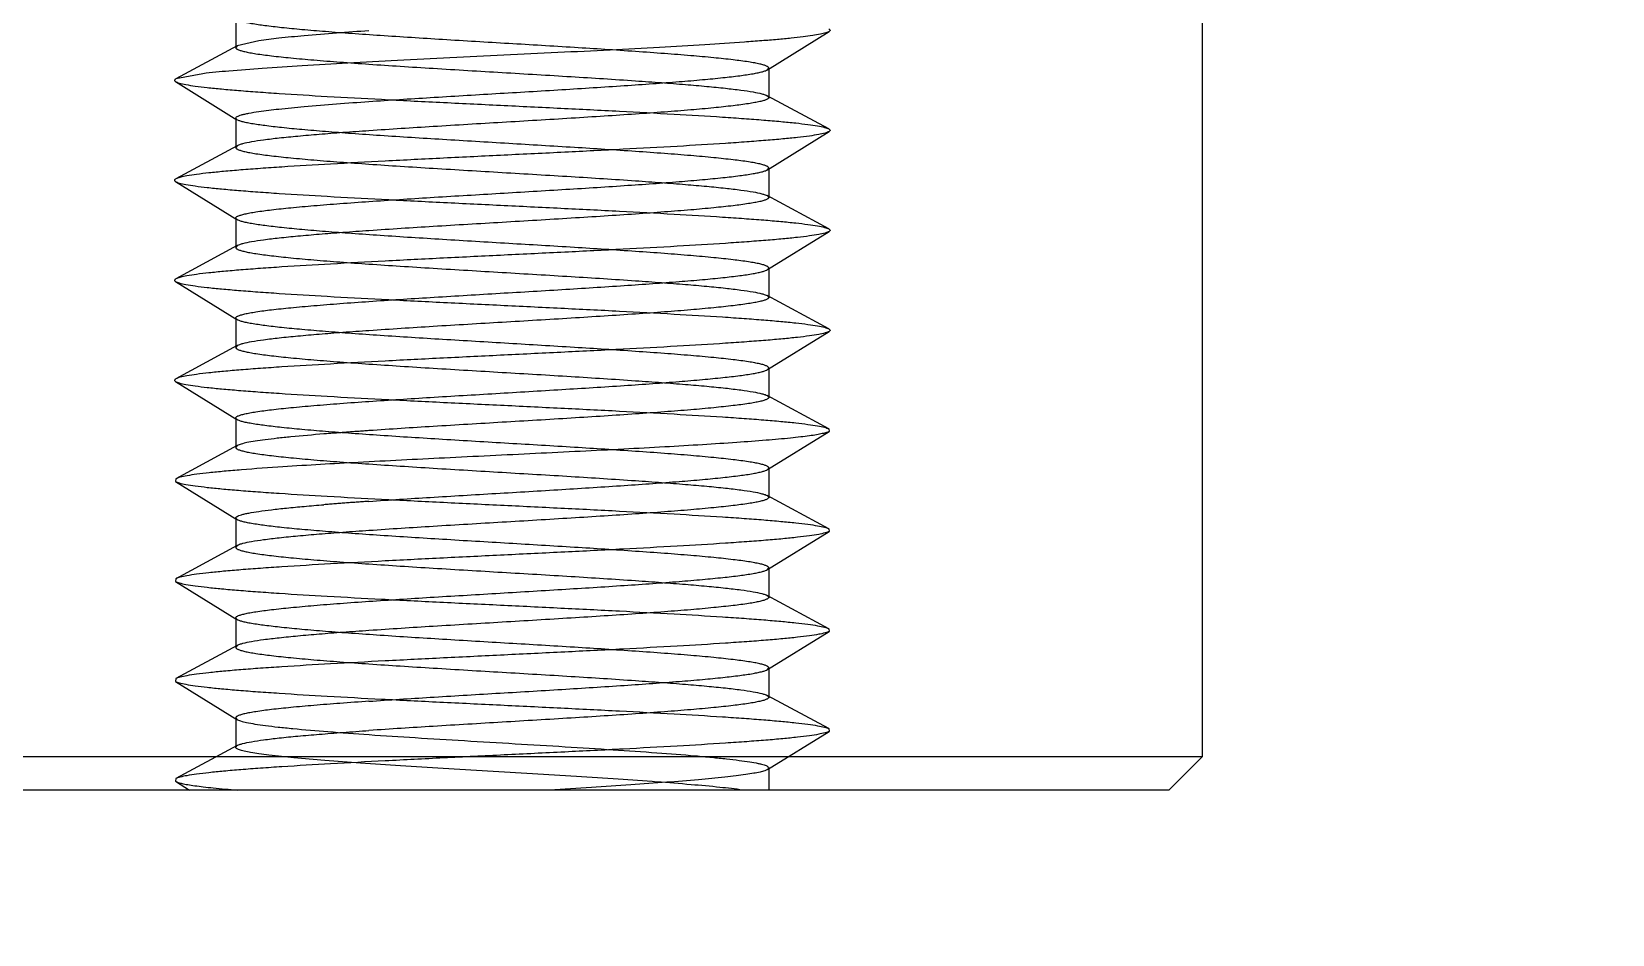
# Model space of a CAD drawing. Header units: inches. Extents: x -64 to 911, y 30 to 355.
# Drawn here: x 809.541 to 814.285, y 131.761 to 134.471 of the extents above; entities that cross this region are included whole.
import ezdxf

# ---------------------------------------------------------------- set-up
doc = ezdxf.new("R2010")
doc.units = ezdxf.units.IN
doc.layers.add('02___PRT_ALL_AXES', color=7, linetype='Continuous')
doc.layers.add('DEFAULT_2', color=8, linetype='Continuous')

msp = doc.modelspace()

# ---------------------------------------------------------------- linework, layer by layer
for p, q in [((813.0538, 132.2946), (805.003, 132.2946)), ((812.9538, 132.1946), (813.0538, 132.2946)), ((812.9538, 132.1946), (805.103, 132.1946))]:
    msp.add_line(p, q)
msp.add_arc((674.2081, -1221.0682), 1356.7628, 83.2637115, 96.7362885)
at = {"layer": '02___PRT_ALL_AXES'}
msp.add_line((813.0538, 135.6946), (813.0538, 132.2946), dxfattribs=at)
at = {"layer": 'DEFAULT_2'}
for p, q in [((810.1538, 134.511), (810.1538, 134.4232)), ((810.2229, 134.4432), (810.1587, 134.4285)), ((811.7501, 134.3565), (811.9343, 134.4708)), ((810.1587, 134.4285), (809.9742, 134.3289)), ((810.1587, 134.4285), (810.1538, 134.4232)), ((810.0552, 134.3446), (809.9742, 134.3289)), ((811.7501, 134.3565), (811.7538, 134.361)), ((811.7538, 134.361), (811.7538, 134.2732)), ((809.9733, 134.3208), (810.1575, 134.2065)), ((811.9333, 134.1789), (811.7489, 134.2785)), ((811.7489, 134.2785), (811.7538, 134.2732)), ((810.1575, 134.2065), (810.1538, 134.2111)), ((810.1538, 134.211), (810.1538, 134.1232)), ((811.7501, 134.0565), (811.9343, 134.1708)), ((810.1587, 134.1285), (809.9742, 134.0289)), ((810.1587, 134.1285), (810.1538, 134.1233)), ((811.7501, 134.0565), (811.7538, 134.0611)), ((811.7538, 134.061), (811.7538, 133.9732)), ((809.9733, 134.0208), (810.1575, 133.9065)), ((811.9333, 133.8789), (811.7489, 133.9785)), ((811.7489, 133.9785), (811.7538, 133.9732)), ((810.1575, 133.9065), (810.1538, 133.9111)), ((810.1538, 133.911), (810.1538, 133.8232)), ((811.7501, 133.7565), (811.9343, 133.8708)), ((810.1587, 133.8285), (809.9742, 133.7289)), ((810.1587, 133.8285), (810.1538, 133.8233)), ((811.7501, 133.7565), (811.7538, 133.7611)), ((811.7538, 133.761), (811.7538, 133.6732)), ((809.9733, 133.7208), (810.1575, 133.6065)), ((811.9333, 133.5789), (811.7489, 133.6785)), ((811.7489, 133.6785), (811.7538, 133.6732)), ((810.1575, 133.6065), (810.1538, 133.611)), ((810.1538, 133.611), (810.1538, 133.5232)), ((811.7501, 133.4565), (811.9343, 133.5708)), ((810.1587, 133.5285), (809.9742, 133.4289)), ((810.1587, 133.5285), (810.1538, 133.5232)), ((811.7501, 133.4565), (811.7538, 133.4611)), ((811.7538, 133.461), (811.7538, 133.3732)), ((809.9733, 133.4208), (810.1575, 133.3065)), ((811.9333, 133.2789), (811.7489, 133.3785)), ((811.7489, 133.3785), (811.7538, 133.3733)), ((810.1538, 133.311), (810.1538, 133.2232)), ((810.1575, 133.3065), (810.1538, 133.311)), ((811.7501, 133.1565), (811.9343, 133.2708)), ((811.9333, 133.2789), (811.9343, 133.2708)), ((810.1587, 133.2285), (809.9742, 133.1289)), ((810.1587, 133.2285), (810.1538, 133.2232)), ((811.7501, 133.1565), (811.7538, 133.1611)), ((811.7538, 133.161), (811.7538, 133.0732)), ((809.9742, 133.1289), (809.9733, 133.1208)), ((809.9733, 133.1208), (810.1575, 133.0065)), ((811.9333, 132.9789), (811.7489, 133.0785)), ((811.7489, 133.0785), (811.7538, 133.0733)), ((810.1575, 133.0065), (810.1538, 133.0111)), ((810.1538, 133.011), (810.1538, 132.9232)), ((811.7501, 132.8565), (811.9343, 132.9708)), ((811.9333, 132.9789), (811.9343, 132.9708)), ((810.1587, 132.9285), (809.9742, 132.8289)), ((810.1587, 132.9285), (810.1538, 132.9232)), ((809.9742, 132.8289), (809.9733, 132.8208)), ((809.9733, 132.8208), (810.1575, 132.7065)), ((811.7501, 132.8565), (811.7538, 132.8611)), ((811.7538, 132.861), (811.7538, 132.7732)), ((811.9333, 132.6789), (811.7489, 132.7785)), ((811.7489, 132.7785), (811.7538, 132.7733)), ((810.1575, 132.7065), (810.1538, 132.7111)), ((810.1538, 132.711), (810.1538, 132.6232)), ((811.9333, 132.6789), (811.9343, 132.6708)), ((811.7501, 132.5565), (811.9343, 132.6708)), ((810.1587, 132.6285), (809.9742, 132.5289)), ((810.1587, 132.6285), (810.1538, 132.6232)), ((811.7501, 132.5565), (811.7538, 132.5611)), ((811.7538, 132.561), (811.7538, 132.4732)), ((809.9742, 132.5289), (809.9733, 132.5208)), ((809.9733, 132.5208), (810.1575, 132.4065)), ((811.9333, 132.3789), (811.7489, 132.4785)), ((811.7489, 132.4785), (811.7538, 132.4732)), ((810.1538, 132.411), (810.1575, 132.4065)), ((810.1538, 132.411), (810.1538, 132.3232)), ((811.7501, 132.2565), (811.9343, 132.3708)), ((811.9333, 132.3789), (811.9343, 132.3708)), ((810.1587, 132.3285), (809.9742, 132.2289)), ((810.1538, 132.3232), (810.1587, 132.3285)), ((811.7538, 132.261), (811.7501, 132.2565)), ((811.7538, 132.261), (811.7538, 132.1946)), ((809.9742, 132.2289), (809.9733, 132.2208)), ((809.9733, 132.2208), (810.0156, 132.1946))]:
    msp.add_line(p, q, dxfattribs=at)
for points, knots in [([(811.3538, 134.411), (811.2926, 134.4153), (811.1657, 134.4234), (810.9726, 134.4349), (810.7784, 134.4465), (810.6214, 134.4564), (810.5042, 134.4645), (810.4258, 134.4704), (810.3558, 134.4762), (810.295, 134.4821), (810.2445, 134.4879), (810.2092, 134.493), (810.1867, 134.4972), (810.1742, 134.5001), (810.1647, 134.503), (810.1595, 134.5052), (810.1575, 134.5065)], [0, 0, 0, 0, 0.153218, 0.317576, 0.482929, 0.639051, 0.710601, 0.776305, 0.835151, 0.886229, 0.928771, 0.962152, 0.97526, 0.985931, 0.994163, 1, 1, 1, 1]), ([(811.9343, 134.4708), (811.933, 134.4701), (811.9298, 134.4686), (811.9212, 134.4657), (811.9062, 134.4624), (811.8834, 134.4585), (811.8542, 134.4547), (811.8189, 134.4508), (811.7777, 134.4469), (811.7309, 134.443), (811.6582, 134.4376), (811.556, 134.4309), (811.4217, 134.4231), (811.2747, 134.4154), (811.1189, 134.4076), (810.9586, 134.3998), (810.7981, 134.392), (810.642, 134.3842), (810.4943, 134.3765), (810.3591, 134.3687), (810.2402, 134.361), (810.1406, 134.3534), (810.0812, 134.3477), (810.0552, 134.3446)], [0, 0, 0, 0, 0.002373, 0.005566, 0.014479, 0.026777, 0.042414, 0.061292, 0.083297, 0.108279, 0.136075, 0.199334, 0.271367, 0.350218, 0.433747, 0.519682, 0.605686, 0.689422, 0.768611, 0.841106, 0.904935, 0.958381, 1, 1, 1, 1]), ([(810.5538, 134.4732), (810.4889, 134.4688), (810.3985, 134.4622), (810.2882, 134.4516), (810.2428, 134.4462), (810.2229, 134.4432)], [0, 0, 0, 0, 0.587233, 0.818339, 1, 1, 1, 1]), ([(811.9333, 134.4789), (811.9344, 134.4783), (811.936, 134.4773), (811.9374, 134.4753), (811.9373, 134.4738), (811.9364, 134.4722), (811.9352, 134.4714), (811.9343, 134.4708)], [0, 0, 0, 0, 0.316234, 0.52428, 0.615716, 0.718695, 1, 1, 1, 1]), ([(810.1538, 134.4232), (810.1538, 134.4221), (810.1552, 134.4202), (810.1578, 134.4184), (810.1623, 134.4161), (810.1701, 134.4134), (810.182, 134.4104), (810.1972, 134.4073), (810.2238, 134.4029), (810.2648, 134.3976), (810.3226, 134.3915), (810.3912, 134.3853), (810.4695, 134.3792), (810.556, 134.373), (810.6493, 134.3668), (810.7827, 134.3584), (810.9538, 134.3482), (811.1562, 134.3362), (811.2895, 134.3277), (811.3538, 134.3232)], [0, 0, 0, 0, 0.00295, 0.005141, 0.007933, 0.015451, 0.025629, 0.038473, 0.053961, 0.092635, 0.141061, 0.198439, 0.263811, 0.336068, 0.413978, 0.496216, 0.668027, 0.83984, 1, 1, 1, 1]), ([(811.7538, 134.361), (811.7538, 134.3622), (811.7524, 134.3641), (811.7498, 134.3659), (811.7453, 134.3682), (811.7374, 134.3709), (811.7255, 134.3739), (811.7103, 134.377), (811.6837, 134.3814), (811.6427, 134.3867), (811.5849, 134.3928), (811.5163, 134.3989), (811.438, 134.4051), (811.3828, 134.4091), (811.3538, 134.411)], [0, 0, 0, 0, 0.008781, 0.015307, 0.023623, 0.046009, 0.076296, 0.114525, 0.16062, 0.275713, 0.419813, 0.590521, 0.785076, 1, 1, 1, 1]), ([(810.5538, 134.261), (810.615, 134.2653), (810.7419, 134.2734), (810.935, 134.2849), (811.1292, 134.2965), (811.2862, 134.3064), (811.4034, 134.3145), (811.4817, 134.3204), (811.5518, 134.3262), (811.6126, 134.3321), (811.6631, 134.3379), (811.6984, 134.343), (811.7209, 134.3472), (811.7334, 134.3501), (811.7429, 134.353), (811.7481, 134.3552), (811.7501, 134.3565)], [0, 0, 0, 0, 0.153216, 0.317576, 0.482938, 0.639061, 0.710608, 0.776309, 0.835151, 0.886233, 0.928775, 0.962153, 0.975263, 0.985934, 0.994162, 1, 1, 1, 1]), ([(809.9742, 134.3289), (809.9732, 134.3283), (809.9716, 134.3273), (809.9702, 134.3253), (809.9703, 134.3238), (809.9712, 134.3222), (809.9724, 134.3214), (809.9733, 134.3208)], [0, 0, 0, 0, 0.316177, 0.5242, 0.615642, 0.718646, 1, 1, 1, 1]), ([(809.9733, 134.3208), (809.9747, 134.3199), (809.9785, 134.3183), (809.9888, 134.315), (810.007, 134.3113), (810.0349, 134.307), (810.0707, 134.3027), (810.1141, 134.2983), (810.1647, 134.294), (810.2221, 134.2896), (810.3108, 134.2834), (810.4346, 134.276), (810.5954, 134.2673), (810.7685, 134.2586), (810.9481, 134.2499), (811.1278, 134.2411), (811.3016, 134.2324), (811.4633, 134.2237), (811.5881, 134.2163), (811.6777, 134.2102), (811.736, 134.2058), (811.7875, 134.2014), (811.8318, 134.197), (811.8686, 134.1927), (811.8975, 134.1884), (811.9166, 134.1847), (811.9276, 134.1814), (811.9317, 134.1798), (811.9333, 134.1789)], [0, 0, 0, 0, 0.002609, 0.006215, 0.016495, 0.030864, 0.049236, 0.071466, 0.097374, 0.12674, 0.159315, 0.232952, 0.315767, 0.404918, 0.497345, 0.589873, 0.679323, 0.762625, 0.836921, 0.869882, 0.899668, 0.926025, 0.948731, 0.9676, 0.982482, 0.993281, 0.997142, 1, 1, 1, 1]), ([(811.3538, 134.3232), (811.3799, 134.3214), (811.4298, 134.3179), (811.5011, 134.3124), (811.565, 134.3069), (811.6204, 134.3014), (811.6668, 134.2959), (811.7034, 134.2905), (811.7276, 134.2858), (811.7416, 134.2817), (811.7468, 134.2796), (811.7489, 134.2785)], [0, 0, 0, 0, 0.196709, 0.377162, 0.538697, 0.679227, 0.796903, 0.890174, 0.95797, 0.982175, 1, 1, 1, 1]), ([(810.2229, 134.231), (810.2428, 134.234), (810.2882, 134.2394), (810.3985, 134.25), (810.4889, 134.2566), (810.5538, 134.261)], [0, 0, 0, 0, 0.181661, 0.412767, 1, 1, 1, 1]), ([(811.7538, 134.2732), (811.7538, 134.2721), (811.7524, 134.2701), (811.7498, 134.2684), (811.7453, 134.2661), (811.7374, 134.2634), (811.7255, 134.2604), (811.7103, 134.2573), (811.6837, 134.2529), (811.6427, 134.2476), (811.5849, 134.2415), (811.5163, 134.2353), (811.438, 134.2292), (811.3515, 134.223), (811.2582, 134.2168), (811.1249, 134.2084), (810.9538, 134.1982), (810.7514, 134.1862), (810.6181, 134.1777), (810.5538, 134.1732)], [0, 0, 0, 0, 0.002951, 0.005146, 0.007942, 0.015464, 0.025643, 0.038495, 0.053986, 0.092668, 0.141097, 0.198479, 0.263849, 0.3361, 0.414004, 0.496239, 0.668049, 0.839853, 1, 1, 1, 1]), ([(810.1538, 134.2111), (810.1538, 134.212), (810.155, 134.2142), (810.1587, 134.2165), (810.1642, 134.2189), (810.1719, 134.2213), (810.1817, 134.2238), (810.1989, 134.2273), (810.2129, 134.2296), (810.2229, 134.231)], [0, 0, 0, 0, 0.037122, 0.093282, 0.175009, 0.284195, 0.421469, 0.586803, 1, 1, 1, 1]), ([(811.3538, 134.111), (811.2926, 134.1153), (811.1657, 134.1234), (810.9726, 134.1349), (810.7784, 134.1465), (810.6213, 134.1564), (810.5041, 134.1645), (810.4258, 134.1704), (810.3558, 134.1762), (810.295, 134.1821), (810.2445, 134.1879), (810.2092, 134.193), (810.1867, 134.1972), (810.1742, 134.2001), (810.1647, 134.203), (810.1595, 134.2052), (810.1575, 134.2065)], [0, 0, 0, 0, 0.153218, 0.317581, 0.482939, 0.63906, 0.710609, 0.776313, 0.835158, 0.886237, 0.928777, 0.962156, 0.975262, 0.985934, 0.994165, 1, 1, 1, 1]), ([(811.9343, 134.1708), (811.9329, 134.1699), (811.9291, 134.1683), (811.9188, 134.165), (811.9006, 134.1613), (811.8727, 134.157), (811.8369, 134.1527), (811.7935, 134.1483), (811.7429, 134.144), (811.6854, 134.1396), (811.5968, 134.1334), (811.473, 134.126), (811.3122, 134.1173), (811.139, 134.1086), (810.9595, 134.0999), (810.7798, 134.0911), (810.606, 134.0824), (810.4443, 134.0737), (810.3195, 134.0663), (810.2299, 134.0602), (810.1716, 134.0558), (810.1201, 134.0514), (810.0757, 134.047), (810.039, 134.0427), (810.0101, 134.0384), (809.991, 134.0347), (809.98, 134.0314), (809.9759, 134.0298), (809.9742, 134.0289)], [0, 0, 0, 0, 0.002609, 0.006215, 0.016495, 0.030863, 0.049236, 0.071466, 0.097374, 0.126739, 0.159315, 0.232952, 0.315766, 0.404918, 0.497344, 0.589872, 0.679323, 0.762625, 0.836921, 0.869883, 0.899668, 0.926026, 0.948731, 0.967601, 0.982482, 0.993281, 0.997143, 1, 1, 1, 1]), ([(810.5538, 134.1732), (810.5277, 134.1714), (810.4778, 134.1679), (810.4064, 134.1624), (810.3426, 134.1569), (810.2871, 134.1514), (810.2408, 134.1459), (810.2042, 134.1405), (810.18, 134.1358), (810.166, 134.1317), (810.1608, 134.1296), (810.1587, 134.1285)], [0, 0, 0, 0, 0.196689, 0.377166, 0.538713, 0.679238, 0.796915, 0.890177, 0.957976, 0.982174, 1, 1, 1, 1]), ([(811.9333, 134.1789), (811.9344, 134.1783), (811.936, 134.1773), (811.9374, 134.1753), (811.9373, 134.1738), (811.9364, 134.1722), (811.9352, 134.1714), (811.9343, 134.1708)], [0, 0, 0, 0, 0.31624, 0.524287, 0.615693, 0.718671, 1, 1, 1, 1]), ([(810.1538, 134.1233), (810.1538, 134.1221), (810.1552, 134.1202), (810.1578, 134.1184), (810.1623, 134.1161), (810.1701, 134.1134), (810.182, 134.1104), (810.1972, 134.1073), (810.2238, 134.1029), (810.2648, 134.0976), (810.3226, 134.0915), (810.3912, 134.0853), (810.4695, 134.0792), (810.556, 134.073), (810.6493, 134.0668), (810.7827, 134.0584), (810.9537, 134.0482), (811.1561, 134.0362), (811.2895, 134.0277), (811.3538, 134.0232)], [0, 0, 0, 0, 0.002947, 0.005136, 0.007926, 0.015443, 0.025616, 0.038457, 0.053944, 0.092614, 0.141037, 0.198413, 0.263783, 0.336041, 0.413953, 0.496195, 0.668014, 0.839831, 1, 1, 1, 1]), ([(811.7538, 134.0611), (811.7538, 134.0622), (811.7524, 134.0642), (811.7498, 134.0659), (811.7452, 134.0682), (811.7374, 134.0709), (811.7255, 134.0739), (811.7103, 134.077), (811.6837, 134.0814), (811.6427, 134.0867), (811.5849, 134.0928), (811.5163, 134.099), (811.438, 134.1051), (811.3828, 134.1091), (811.3538, 134.111)], [0, 0, 0, 0, 0.008791, 0.015325, 0.02365, 0.046051, 0.07635, 0.11459, 0.160691, 0.27579, 0.419886, 0.590583, 0.785113, 1, 1, 1, 1]), ([(810.5538, 133.961), (810.615, 133.9653), (810.7419, 133.9734), (810.935, 133.9849), (811.1292, 133.9965), (811.2862, 134.0064), (811.4034, 134.0145), (811.4817, 134.0204), (811.5518, 134.0262), (811.6126, 134.0321), (811.6631, 134.0379), (811.6984, 134.043), (811.7209, 134.0472), (811.7334, 134.0501), (811.7429, 134.053), (811.7481, 134.0552), (811.7501, 134.0565)], [0, 0, 0, 0, 0.153218, 0.317574, 0.482933, 0.639057, 0.710606, 0.776307, 0.835148, 0.88623, 0.928773, 0.962152, 0.975262, 0.985934, 0.994162, 1, 1, 1, 1]), ([(809.9742, 134.0289), (809.9732, 134.0283), (809.9716, 134.0273), (809.9701, 134.0253), (809.9703, 134.0238), (809.9712, 134.0222), (809.9724, 134.0214), (809.9733, 134.0208)], [0, 0, 0, 0, 0.316188, 0.524273, 0.615666, 0.718639, 1, 1, 1, 1]), ([(809.9733, 134.0208), (809.9747, 134.0199), (809.9785, 134.0183), (809.9888, 134.015), (810.007, 134.0113), (810.0349, 134.007), (810.0707, 134.0027), (810.1141, 133.9983), (810.1647, 133.994), (810.2221, 133.9896), (810.3108, 133.9834), (810.4346, 133.976), (810.5954, 133.9673), (810.7685, 133.9586), (810.9481, 133.9499), (811.1278, 133.9411), (811.3016, 133.9324), (811.4633, 133.9237), (811.5881, 133.9163), (811.6777, 133.9102), (811.736, 133.9058), (811.7875, 133.9014), (811.8318, 133.897), (811.8686, 133.8927), (811.8975, 133.8884), (811.9166, 133.8847), (811.9276, 133.8814), (811.9317, 133.8798), (811.9333, 133.8789)], [0, 0, 0, 0, 0.00261, 0.006214, 0.016495, 0.030863, 0.049236, 0.071466, 0.097374, 0.126739, 0.159315, 0.232952, 0.315766, 0.404918, 0.497344, 0.589872, 0.679323, 0.762625, 0.836921, 0.869883, 0.899668, 0.926026, 0.948731, 0.967601, 0.982482, 0.993282, 0.997143, 1, 1, 1, 1]), ([(811.3538, 134.0232), (811.3798, 134.0214), (811.4298, 134.0179), (811.5011, 134.0124), (811.565, 134.0069), (811.6204, 134.0014), (811.6668, 133.9959), (811.7034, 133.9905), (811.7276, 133.9858), (811.7416, 133.9817), (811.7468, 133.9796), (811.7489, 133.9785)], [0, 0, 0, 0, 0.196694, 0.377168, 0.538707, 0.679228, 0.796904, 0.890171, 0.957973, 0.982173, 1, 1, 1, 1]), ([(810.1538, 133.9111), (810.1538, 133.9122), (810.1552, 133.9142), (810.1578, 133.9159), (810.1623, 133.9182), (810.1702, 133.9209), (810.1821, 133.9239), (810.1973, 133.927), (810.2239, 133.9314), (810.2649, 133.9367), (810.3227, 133.9428), (810.3913, 133.949), (810.4695, 133.9551), (810.5248, 133.9591), (810.5538, 133.961)], [0, 0, 0, 0, 0.008784, 0.015319, 0.023645, 0.046036, 0.076327, 0.114569, 0.160663, 0.27576, 0.419842, 0.590545, 0.785109, 1, 1, 1, 1]), ([(811.7538, 133.9732), (811.7538, 133.9721), (811.7524, 133.9701), (811.7498, 133.9684), (811.7453, 133.9661), (811.7374, 133.9634), (811.7255, 133.9604), (811.7103, 133.9573), (811.6837, 133.9529), (811.6427, 133.9476), (811.5849, 133.9415), (811.5163, 133.9353), (811.438, 133.9292), (811.3515, 133.923), (811.2582, 133.9168), (811.1249, 133.9084), (810.9538, 133.8982), (810.7514, 133.8862), (810.6181, 133.8777), (810.5538, 133.8732)], [0, 0, 0, 0, 0.002952, 0.005145, 0.00794, 0.015464, 0.025644, 0.038492, 0.053984, 0.092663, 0.141093, 0.198474, 0.263843, 0.336096, 0.414, 0.496232, 0.668041, 0.839849, 1, 1, 1, 1]), ([(811.9343, 133.8708), (811.9329, 133.8699), (811.9291, 133.8683), (811.9188, 133.865), (811.9006, 133.8613), (811.8727, 133.857), (811.8369, 133.8527), (811.7935, 133.8483), (811.7429, 133.844), (811.6854, 133.8396), (811.5968, 133.8334), (811.473, 133.826), (811.3122, 133.8173), (811.139, 133.8086), (810.9595, 133.7999), (810.7798, 133.7911), (810.606, 133.7824), (810.4443, 133.7737), (810.3195, 133.7663), (810.2299, 133.7602), (810.1716, 133.7558), (810.1201, 133.7514), (810.0757, 133.747), (810.039, 133.7427), (810.0101, 133.7384), (809.991, 133.7347), (809.98, 133.7314), (809.9759, 133.7298), (809.9742, 133.7289)], [0, 0, 0, 0, 0.00261, 0.006215, 0.016495, 0.030864, 0.049236, 0.071466, 0.097374, 0.126739, 0.159315, 0.232952, 0.315766, 0.404918, 0.497344, 0.589872, 0.679323, 0.762625, 0.836921, 0.869883, 0.899668, 0.926026, 0.948731, 0.967601, 0.982482, 0.993281, 0.997144, 1, 1, 1, 1]), ([(811.3538, 133.811), (811.2926, 133.8153), (811.1657, 133.8234), (810.9726, 133.8349), (810.7784, 133.8465), (810.6213, 133.8564), (810.5041, 133.8645), (810.4258, 133.8704), (810.3558, 133.8762), (810.295, 133.8821), (810.2445, 133.8879), (810.2092, 133.893), (810.1867, 133.8972), (810.1742, 133.9001), (810.1647, 133.903), (810.1595, 133.9052), (810.1575, 133.9065)], [0, 0, 0, 0, 0.15322, 0.317586, 0.482947, 0.639065, 0.710612, 0.776315, 0.83516, 0.886237, 0.928778, 0.962156, 0.975262, 0.985932, 0.994163, 1, 1, 1, 1]), ([(810.5538, 133.8732), (810.5277, 133.8714), (810.4778, 133.8679), (810.4064, 133.8624), (810.3426, 133.8569), (810.2871, 133.8514), (810.2408, 133.8459), (810.2042, 133.8405), (810.18, 133.8358), (810.166, 133.8317), (810.1608, 133.8296), (810.1587, 133.8285)], [0, 0, 0, 0, 0.196688, 0.377167, 0.538715, 0.679241, 0.796918, 0.890181, 0.95798, 0.982176, 1, 1, 1, 1]), ([(811.9333, 133.8789), (811.9344, 133.8783), (811.936, 133.8773), (811.9374, 133.8753), (811.9373, 133.8738), (811.9364, 133.8722), (811.9352, 133.8714), (811.9343, 133.8708)], [0, 0, 0, 0, 0.316134, 0.524251, 0.615637, 0.718599, 1, 1, 1, 1]), ([(810.1538, 133.8233), (810.1538, 133.8221), (810.1552, 133.8202), (810.1578, 133.8184), (810.1623, 133.8161), (810.1701, 133.8134), (810.182, 133.8104), (810.1972, 133.8073), (810.2238, 133.8029), (810.2648, 133.7976), (810.3226, 133.7915), (810.3912, 133.7853), (810.4694, 133.7792), (810.556, 133.773), (810.6493, 133.7668), (810.7826, 133.7585), (810.9537, 133.7482), (811.1561, 133.7362), (811.2895, 133.7277), (811.3538, 133.7232)], [0, 0, 0, 0, 0.002946, 0.005135, 0.007924, 0.015439, 0.025611, 0.038451, 0.053937, 0.092606, 0.141029, 0.198403, 0.26377, 0.336027, 0.41394, 0.496183, 0.668009, 0.839828, 1, 1, 1, 1]), ([(811.7538, 133.7611), (811.7538, 133.7623), (811.7524, 133.7642), (811.7498, 133.7659), (811.7452, 133.7682), (811.7374, 133.7709), (811.7255, 133.7739), (811.7103, 133.777), (811.6836, 133.7814), (811.6427, 133.7867), (811.5849, 133.7928), (811.5162, 133.799), (811.438, 133.8051), (811.3828, 133.8091), (811.3538, 133.811)], [0, 0, 0, 0, 0.008794, 0.015337, 0.02367, 0.046073, 0.076375, 0.114626, 0.160725, 0.275833, 0.419915, 0.590608, 0.785148, 1, 1, 1, 1]), ([(809.9742, 133.7289), (809.9732, 133.7283), (809.9716, 133.7273), (809.9702, 133.7253), (809.9703, 133.7238), (809.9712, 133.7222), (809.9724, 133.7214), (809.9733, 133.7208)], [0, 0, 0, 0, 0.316095, 0.524232, 0.615621, 0.718565, 1, 1, 1, 1]), ([(810.5538, 133.661), (810.615, 133.6653), (810.7419, 133.6734), (810.935, 133.6849), (811.1292, 133.6965), (811.2862, 133.7064), (811.4034, 133.7145), (811.4817, 133.7204), (811.5518, 133.7262), (811.6126, 133.7321), (811.6631, 133.7379), (811.6984, 133.743), (811.7209, 133.7472), (811.7334, 133.7501), (811.7429, 133.753), (811.7481, 133.7552), (811.7501, 133.7565)], [0, 0, 0, 0, 0.153219, 0.317574, 0.48293, 0.639055, 0.710604, 0.776306, 0.83515, 0.886228, 0.928771, 0.962153, 0.97526, 0.985931, 0.994163, 1, 1, 1, 1]), ([(811.3538, 133.7232), (811.3798, 133.7214), (811.4298, 133.7179), (811.5011, 133.7124), (811.565, 133.7069), (811.6204, 133.7014), (811.6668, 133.6959), (811.7034, 133.6905), (811.7276, 133.6858), (811.7416, 133.6817), (811.7468, 133.6796), (811.7489, 133.6785)], [0, 0, 0, 0, 0.196695, 0.377171, 0.538713, 0.679234, 0.796907, 0.890171, 0.957972, 0.982173, 1, 1, 1, 1]), ([(809.9733, 133.7208), (809.9747, 133.7199), (809.9785, 133.7183), (809.9888, 133.715), (810.007, 133.7113), (810.0349, 133.707), (810.0707, 133.7027), (810.1141, 133.6983), (810.1647, 133.694), (810.2221, 133.6896), (810.3108, 133.6834), (810.4346, 133.676), (810.5954, 133.6673), (810.7685, 133.6586), (810.9481, 133.6499), (811.1278, 133.6411), (811.3016, 133.6324), (811.4633, 133.6237), (811.5881, 133.6163), (811.6777, 133.6102), (811.736, 133.6058), (811.7875, 133.6014), (811.8318, 133.597), (811.8686, 133.5927), (811.8975, 133.5884), (811.9166, 133.5847), (811.9276, 133.5814), (811.9317, 133.5798), (811.9333, 133.5789)], [0, 0, 0, 0, 0.002611, 0.006215, 0.016495, 0.030864, 0.049236, 0.071467, 0.097374, 0.12674, 0.159315, 0.232952, 0.315766, 0.404918, 0.497344, 0.589872, 0.679323, 0.762625, 0.836921, 0.869882, 0.899668, 0.926025, 0.948731, 0.9676, 0.982482, 0.993281, 0.997144, 1, 1, 1, 1]), ([(810.1538, 133.611), (810.1538, 133.6122), (810.1552, 133.6141), (810.1578, 133.6159), (810.1623, 133.6182), (810.1702, 133.6209), (810.1821, 133.6239), (810.1973, 133.627), (810.2239, 133.6314), (810.2648, 133.6367), (810.3227, 133.6428), (810.3913, 133.6489), (810.4695, 133.6551), (810.5248, 133.6591), (810.5538, 133.661)], [0, 0, 0, 0, 0.00878, 0.01531, 0.023632, 0.046016, 0.076301, 0.114539, 0.16063, 0.275726, 0.419811, 0.590519, 0.785094, 1, 1, 1, 1]), ([(811.7538, 133.6732), (811.7538, 133.6721), (811.7524, 133.6701), (811.7498, 133.6684), (811.7453, 133.6661), (811.7374, 133.6634), (811.7255, 133.6604), (811.7103, 133.6573), (811.6837, 133.6529), (811.6428, 133.6476), (811.5849, 133.6415), (811.5163, 133.6353), (811.4381, 133.6292), (811.3516, 133.623), (811.2582, 133.6168), (811.1249, 133.6084), (810.9538, 133.5982), (810.7514, 133.5862), (810.6181, 133.5777), (810.5538, 133.5732)], [0, 0, 0, 0, 0.002949, 0.005141, 0.007934, 0.015455, 0.025632, 0.038476, 0.053965, 0.092638, 0.141064, 0.198443, 0.263812, 0.336068, 0.413976, 0.496211, 0.668025, 0.83984, 1, 1, 1, 1]), ([(811.3538, 133.511), (811.2926, 133.5153), (811.1657, 133.5234), (810.9726, 133.5349), (810.7784, 133.5465), (810.6213, 133.5564), (810.5041, 133.5645), (810.4258, 133.5704), (810.3558, 133.5762), (810.295, 133.5821), (810.2445, 133.5879), (810.2092, 133.593), (810.1867, 133.5972), (810.1742, 133.6001), (810.1647, 133.603), (810.1595, 133.6052), (810.1575, 133.6065)], [0, 0, 0, 0, 0.153218, 0.317583, 0.482946, 0.639064, 0.71061, 0.776313, 0.835158, 0.886236, 0.928778, 0.962156, 0.975263, 0.985933, 0.994163, 1, 1, 1, 1]), ([(811.9333, 133.5789), (811.9344, 133.5783), (811.936, 133.5773), (811.9374, 133.5753), (811.9373, 133.5738), (811.9364, 133.5722), (811.9352, 133.5714), (811.9343, 133.5708)], [0, 0, 0, 0, 0.316079, 0.524229, 0.615631, 0.71856, 1, 1, 1, 1]), ([(811.9343, 133.5708), (811.9329, 133.5699), (811.9291, 133.5683), (811.9188, 133.565), (811.9006, 133.5613), (811.8727, 133.557), (811.8369, 133.5527), (811.7935, 133.5483), (811.7429, 133.544), (811.6854, 133.5396), (811.5968, 133.5334), (811.473, 133.526), (811.3122, 133.5173), (811.139, 133.5086), (810.9595, 133.4999), (810.7798, 133.4911), (810.606, 133.4824), (810.4443, 133.4737), (810.3195, 133.4663), (810.2299, 133.4602), (810.1716, 133.4558), (810.1201, 133.4514), (810.0757, 133.447), (810.039, 133.4427), (810.0101, 133.4384), (809.991, 133.4347), (809.98, 133.4314), (809.9759, 133.4298), (809.9742, 133.4289)], [0, 0, 0, 0, 0.002611, 0.006216, 0.016495, 0.030865, 0.049236, 0.071467, 0.097374, 0.12674, 0.159315, 0.232952, 0.315766, 0.404918, 0.497344, 0.589872, 0.679323, 0.762625, 0.836921, 0.869882, 0.899668, 0.926025, 0.948731, 0.967599, 0.982482, 0.99328, 0.997143, 1, 1, 1, 1]), ([(810.5538, 133.5732), (810.5277, 133.5714), (810.4778, 133.5679), (810.4064, 133.5624), (810.3426, 133.5569), (810.2871, 133.5514), (810.2408, 133.5459), (810.2042, 133.5405), (810.18, 133.5358), (810.166, 133.5317), (810.1608, 133.5296), (810.1587, 133.5285)], [0, 0, 0, 0, 0.196706, 0.377159, 0.5387, 0.679232, 0.796908, 0.890176, 0.957971, 0.982175, 1, 1, 1, 1]), ([(810.1538, 133.5232), (810.1538, 133.5221), (810.1552, 133.5202), (810.1578, 133.5184), (810.1623, 133.5161), (810.1701, 133.5134), (810.182, 133.5104), (810.1972, 133.5073), (810.2238, 133.5029), (810.2648, 133.4976), (810.3226, 133.4915), (810.3912, 133.4853), (810.4695, 133.4792), (810.556, 133.473), (810.6493, 133.4668), (810.7827, 133.4584), (810.9538, 133.4482), (811.1561, 133.4362), (811.2895, 133.4277), (811.3538, 133.4232)], [0, 0, 0, 0, 0.002947, 0.005139, 0.007933, 0.015449, 0.025623, 0.03847, 0.053957, 0.092632, 0.141056, 0.198434, 0.263803, 0.336055, 0.413965, 0.496205, 0.668025, 0.839839, 1, 1, 1, 1]), ([(811.7538, 133.4611), (811.7538, 133.4623), (811.7524, 133.4642), (811.7498, 133.4659), (811.7452, 133.4682), (811.7374, 133.4709), (811.7255, 133.4739), (811.7103, 133.477), (811.6836, 133.4814), (811.6427, 133.4867), (811.5849, 133.4928), (811.5162, 133.499), (811.438, 133.5051), (811.3828, 133.5091), (811.3538, 133.511)], [0, 0, 0, 0, 0.008795, 0.015338, 0.023672, 0.046077, 0.07638, 0.114631, 0.16073, 0.275838, 0.419918, 0.59061, 0.78515, 1, 1, 1, 1]), ([(810.5538, 133.361), (810.615, 133.3653), (810.7419, 133.3734), (810.935, 133.3849), (811.1292, 133.3965), (811.2862, 133.4064), (811.4034, 133.4145), (811.4817, 133.4204), (811.5518, 133.4262), (811.6126, 133.4321), (811.6631, 133.4379), (811.6984, 133.443), (811.7209, 133.4472), (811.7334, 133.4501), (811.7429, 133.453), (811.7481, 133.4552), (811.7501, 133.4565)], [0, 0, 0, 0, 0.153218, 0.317575, 0.482929, 0.639053, 0.710602, 0.776306, 0.835151, 0.886228, 0.92877, 0.962152, 0.97526, 0.985931, 0.994164, 1, 1, 1, 1]), ([(809.9742, 133.4289), (809.9732, 133.4283), (809.9716, 133.4273), (809.9702, 133.4253), (809.9703, 133.4238), (809.9712, 133.4222), (809.9724, 133.4214), (809.9733, 133.4208)], [0, 0, 0, 0, 0.316086, 0.524239, 0.61566, 0.718593, 1, 1, 1, 1]), ([(809.9733, 133.4208), (809.9747, 133.4199), (809.9785, 133.4183), (809.9888, 133.415), (810.007, 133.4113), (810.0349, 133.407), (810.0707, 133.4027), (810.1141, 133.3983), (810.1647, 133.3939), (810.2221, 133.3896), (810.3108, 133.3834), (810.4346, 133.376), (810.5954, 133.3673), (810.7685, 133.3586), (810.9481, 133.3499), (811.1278, 133.3411), (811.3016, 133.3324), (811.4633, 133.3237), (811.5881, 133.3163), (811.6777, 133.3102), (811.736, 133.3058), (811.7875, 133.3014), (811.8318, 133.297), (811.8686, 133.2927), (811.8975, 133.2884), (811.9166, 133.2847), (811.9276, 133.2814), (811.9317, 133.2798), (811.9333, 133.2789)], [0, 0, 0, 0, 0.002611, 0.006217, 0.016495, 0.030866, 0.049236, 0.071468, 0.097374, 0.126741, 0.159315, 0.232952, 0.315766, 0.404918, 0.497344, 0.589872, 0.679323, 0.762625, 0.836921, 0.869881, 0.899668, 0.926024, 0.948731, 0.967599, 0.982482, 0.993279, 0.997143, 1, 1, 1, 1]), ([(811.3538, 133.4232), (811.3798, 133.4214), (811.4298, 133.4179), (811.5011, 133.4124), (811.565, 133.4069), (811.6204, 133.4014), (811.6668, 133.3959), (811.7034, 133.3905), (811.7276, 133.3858), (811.7416, 133.3817), (811.7468, 133.3796), (811.7489, 133.3785)], [0, 0, 0, 0, 0.196694, 0.37717, 0.538715, 0.679238, 0.796912, 0.890174, 0.957973, 0.982173, 1, 1, 1, 1]), ([(810.1538, 133.311), (810.1538, 133.3122), (810.1552, 133.3141), (810.1578, 133.3159), (810.1623, 133.3182), (810.1701, 133.3209), (810.1821, 133.3239), (810.1973, 133.327), (810.2239, 133.3314), (810.2648, 133.3367), (810.3227, 133.3428), (810.3913, 133.3489), (810.4695, 133.3551), (810.5248, 133.3591), (810.5538, 133.361)], [0, 0, 0, 0, 0.008779, 0.015303, 0.023617, 0.045999, 0.076283, 0.11451, 0.160603, 0.275693, 0.419793, 0.590504, 0.785066, 1, 1, 1, 1]), ([(811.7538, 133.3733), (811.7538, 133.3721), (811.7524, 133.3702), (811.7498, 133.3684), (811.7453, 133.3661), (811.7375, 133.3634), (811.7256, 133.3604), (811.7104, 133.3573), (811.6838, 133.3529), (811.6428, 133.3476), (811.585, 133.3415), (811.5164, 133.3353), (811.4381, 133.3292), (811.3516, 133.323), (811.2583, 133.3168), (811.1249, 133.3084), (810.9538, 133.2982), (810.7514, 133.2862), (810.6181, 133.2777), (810.5538, 133.2732)], [0, 0, 0, 0, 0.002947, 0.005136, 0.007927, 0.015444, 0.025617, 0.038458, 0.053944, 0.092613, 0.141036, 0.198414, 0.263784, 0.336042, 0.413955, 0.496194, 0.668012, 0.839832, 1, 1, 1, 1]), ([(811.3538, 133.211), (811.2926, 133.2153), (811.1657, 133.2234), (810.9726, 133.2349), (810.7784, 133.2465), (810.6213, 133.2564), (810.5041, 133.2645), (810.4258, 133.2704), (810.3558, 133.2762), (810.295, 133.2821), (810.2445, 133.2879), (810.2092, 133.293), (810.1867, 133.2972), (810.1742, 133.3001), (810.1647, 133.303), (810.1595, 133.3052), (810.1575, 133.3065)], [0, 0, 0, 0, 0.153216, 0.317579, 0.482941, 0.639062, 0.710608, 0.77631, 0.835153, 0.886235, 0.928776, 0.962154, 0.975263, 0.985935, 0.994162, 1, 1, 1, 1]), ([(810.4183, 133.2632), (810.3854, 133.2606), (810.3386, 133.2566), (810.2799, 133.2505), (810.2439, 133.2462), (810.2138, 133.242), (810.1897, 133.2378), (810.1719, 133.2337), (810.1622, 133.2304), (810.1587, 133.2285)], [0, 0, 0, 0, 0.377008, 0.53654, 0.674916, 0.791104, 0.884299, 0.95393, 1, 1, 1, 1]), ([(811.9343, 133.2708), (811.9319, 133.2694), (811.9252, 133.2669), (811.9127, 133.2637), (811.8956, 133.2605), (811.874, 133.2573), (811.848, 133.254), (811.8047, 133.2493), (811.7407, 133.2437), (811.6527, 133.2372), (811.5512, 133.2306), (811.4382, 133.2241), (811.3158, 133.2175), (811.1865, 133.2109), (811.0073, 133.2021), (810.7851, 133.1915), (810.5325, 133.1787), (810.3707, 133.1695), (810.2954, 133.1646)], [0, 0, 0, 0, 0.005115, 0.012939, 0.023519, 0.036836, 0.052837, 0.071457, 0.116194, 0.170212, 0.23248, 0.301802, 0.376848, 0.456172, 0.538246, 0.704294, 0.862243, 1, 1, 1, 1]), ([(810.1538, 133.2232), (810.1538, 133.2221), (810.1552, 133.2201), (810.1578, 133.2184), (810.1623, 133.2161), (810.1701, 133.2134), (810.1821, 133.2104), (810.1973, 133.2073), (810.2239, 133.2029), (810.2648, 133.1976), (810.3227, 133.1915), (810.3913, 133.1853), (810.4695, 133.1792), (810.556, 133.173), (810.6494, 133.1668), (810.7827, 133.1584), (810.9538, 133.1482), (811.1562, 133.1362), (811.2895, 133.1277), (811.3538, 133.1232)], [0, 0, 0, 0, 0.002951, 0.005144, 0.007939, 0.015462, 0.025642, 0.03849, 0.053982, 0.092662, 0.141093, 0.198474, 0.263842, 0.336094, 0.413999, 0.496234, 0.668047, 0.83985, 1, 1, 1, 1]), ([(811.7538, 133.1611), (811.7538, 133.1623), (811.7524, 133.1642), (811.7498, 133.1659), (811.7452, 133.1682), (811.7374, 133.1709), (811.7255, 133.1739), (811.7103, 133.177), (811.6836, 133.1814), (811.6427, 133.1867), (811.5849, 133.1928), (811.5162, 133.199), (811.438, 133.2051), (811.3828, 133.2091), (811.3538, 133.211)], [0, 0, 0, 0, 0.008794, 0.015336, 0.023669, 0.046074, 0.076376, 0.114625, 0.160724, 0.275828, 0.419909, 0.590602, 0.785143, 1, 1, 1, 1]), ([(810.2954, 133.1646), (810.254, 133.1619), (810.1951, 133.1577), (810.1214, 133.1515), (810.0766, 133.1471), (810.0395, 133.1428), (810.0104, 133.1385), (809.9912, 133.1347), (809.98, 133.1314), (809.9759, 133.1298), (809.9742, 133.1289)], [0, 0, 0, 0, 0.384794, 0.546474, 0.685732, 0.801441, 0.892708, 0.958874, 0.982525, 1, 1, 1, 1]), ([(810.5538, 133.061), (810.615, 133.0653), (810.7419, 133.0734), (810.935, 133.0849), (811.1292, 133.0965), (811.2862, 133.1064), (811.4034, 133.1145), (811.4817, 133.1204), (811.5518, 133.1262), (811.6126, 133.1321), (811.6631, 133.1379), (811.6984, 133.143), (811.7209, 133.1472), (811.7334, 133.1501), (811.7429, 133.153), (811.7481, 133.1552), (811.7501, 133.1565)], [0, 0, 0, 0, 0.153217, 0.317576, 0.482929, 0.639051, 0.710601, 0.776305, 0.835152, 0.886229, 0.928771, 0.962153, 0.97526, 0.985931, 0.994163, 1, 1, 1, 1]), ([(809.9733, 133.1208), (809.9747, 133.1199), (809.9785, 133.1183), (809.9888, 133.115), (810.007, 133.1113), (810.0349, 133.107), (810.0707, 133.1027), (810.1141, 133.0983), (810.1647, 133.0939), (810.2221, 133.0896), (810.3108, 133.0834), (810.4346, 133.076), (810.5954, 133.0673), (810.7685, 133.0586), (810.9481, 133.0499), (811.1278, 133.0411), (811.3016, 133.0324), (811.4633, 133.0237), (811.5881, 133.0163), (811.6777, 133.0102), (811.736, 133.0058), (811.7875, 133.0014), (811.8318, 132.997), (811.8686, 132.9927), (811.8975, 132.9884), (811.9166, 132.9847), (811.9276, 132.9814), (811.9317, 132.9798), (811.9333, 132.9789)], [0, 0, 0, 0, 0.002611, 0.006217, 0.016495, 0.030866, 0.049236, 0.071468, 0.097374, 0.126741, 0.159315, 0.232952, 0.315766, 0.404918, 0.497344, 0.589872, 0.679323, 0.762625, 0.836921, 0.869881, 0.899668, 0.926024, 0.948731, 0.967598, 0.982482, 0.993279, 0.997142, 1, 1, 1, 1]), ([(811.3538, 133.1232), (811.3798, 133.1214), (811.4298, 133.1179), (811.5011, 133.1124), (811.565, 133.1069), (811.6204, 133.1014), (811.6668, 133.0959), (811.7034, 133.0905), (811.7276, 133.0858), (811.7416, 133.0817), (811.7468, 133.0796), (811.7489, 133.0785)], [0, 0, 0, 0, 0.19669, 0.377167, 0.538714, 0.679239, 0.796915, 0.890177, 0.957976, 0.982174, 1, 1, 1, 1]), ([(811.7538, 133.0733), (811.7538, 133.0721), (811.7524, 133.0702), (811.7498, 133.0684), (811.7453, 133.0661), (811.7375, 133.0634), (811.7256, 133.0604), (811.7104, 133.0573), (811.6838, 133.0529), (811.6428, 133.0476), (811.585, 133.0415), (811.5164, 133.0353), (811.4381, 133.0292), (811.3516, 133.023), (811.2583, 133.0168), (811.1249, 133.0084), (810.9538, 132.9982), (810.7514, 132.9862), (810.6181, 132.9777), (810.5538, 132.9732)], [0, 0, 0, 0, 0.002947, 0.005136, 0.007926, 0.015442, 0.025616, 0.038456, 0.053943, 0.092613, 0.141035, 0.198412, 0.263781, 0.33604, 0.413953, 0.496194, 0.668012, 0.839831, 1, 1, 1, 1]), ([(810.1538, 133.0111), (810.1538, 133.012), (810.155, 133.0141), (810.1587, 133.0165), (810.1642, 133.0189), (810.1719, 133.0213), (810.1817, 133.0238), (810.1989, 133.0273), (810.2255, 133.0316), (810.2634, 133.0365), (810.3088, 133.0414), (810.3613, 133.0463), (810.3986, 133.0494), (810.4183, 133.051)], [0, 0, 0, 0, 0.010107, 0.025401, 0.04766, 0.077387, 0.114743, 0.159749, 0.272352, 0.41426, 0.584095, 0.780157, 1, 1, 1, 1]), ([(811.9343, 132.9708), (811.9329, 132.9699), (811.9291, 132.9683), (811.9188, 132.965), (811.9006, 132.9613), (811.8727, 132.957), (811.8369, 132.9527), (811.7935, 132.9483), (811.7429, 132.9439), (811.6854, 132.9396), (811.5968, 132.9334), (811.473, 132.926), (811.3122, 132.9173), (811.139, 132.9086), (810.9595, 132.8999), (810.7798, 132.8911), (810.606, 132.8824), (810.4443, 132.8737), (810.3195, 132.8663), (810.2299, 132.8602), (810.1716, 132.8558), (810.1201, 132.8514), (810.0757, 132.847), (810.039, 132.8427), (810.0101, 132.8384), (809.991, 132.8347), (809.98, 132.8314), (809.9759, 132.8298), (809.9742, 132.8289)], [0, 0, 0, 0, 0.002611, 0.006217, 0.016495, 0.030866, 0.049236, 0.071468, 0.097374, 0.126741, 0.159315, 0.232952, 0.315766, 0.404918, 0.497344, 0.589872, 0.679323, 0.762625, 0.836921, 0.869881, 0.899668, 0.926024, 0.948731, 0.967598, 0.982482, 0.993279, 0.997142, 1, 1, 1, 1]), ([(811.3538, 132.911), (811.2926, 132.9153), (811.1657, 132.9234), (810.9726, 132.9349), (810.7784, 132.9465), (810.6213, 132.9564), (810.5041, 132.9645), (810.4258, 132.9704), (810.3558, 132.9762), (810.295, 132.9821), (810.2445, 132.9879), (810.2092, 132.993), (810.1867, 132.9972), (810.1742, 133.0001), (810.1647, 133.003), (810.1595, 133.0052), (810.1575, 133.0065)], [0, 0, 0, 0, 0.153218, 0.317574, 0.482936, 0.63906, 0.710606, 0.776307, 0.835151, 0.88623, 0.928773, 0.962155, 0.975261, 0.985932, 0.994164, 1, 1, 1, 1]), ([(810.5538, 132.9732), (810.5277, 132.9714), (810.4778, 132.9679), (810.4064, 132.9624), (810.3426, 132.9569), (810.2871, 132.9514), (810.2408, 132.9459), (810.2042, 132.9405), (810.18, 132.9358), (810.166, 132.9317), (810.1608, 132.9296), (810.1587, 132.9285)], [0, 0, 0, 0, 0.196693, 0.377167, 0.538705, 0.679227, 0.796905, 0.890171, 0.957974, 0.982173, 1, 1, 1, 1]), ([(810.1538, 132.9232), (810.1538, 132.9221), (810.1552, 132.9201), (810.1578, 132.9184), (810.1623, 132.9161), (810.1702, 132.9134), (810.1821, 132.9104), (810.1973, 132.9073), (810.2239, 132.9029), (810.2648, 132.8976), (810.3227, 132.8915), (810.3913, 132.8853), (810.4695, 132.8792), (810.5561, 132.873), (810.6494, 132.8668), (810.7827, 132.8584), (810.9538, 132.8482), (811.1562, 132.8362), (811.2895, 132.8277), (811.3538, 132.8232)], [0, 0, 0, 0, 0.002952, 0.005145, 0.00794, 0.015465, 0.025645, 0.038493, 0.053985, 0.092665, 0.141095, 0.198477, 0.263846, 0.336099, 0.414002, 0.496234, 0.668044, 0.83985, 1, 1, 1, 1]), ([(811.7538, 132.8611), (811.7538, 132.8622), (811.7524, 132.8642), (811.7498, 132.8659), (811.7452, 132.8682), (811.7374, 132.8709), (811.7255, 132.8739), (811.7103, 132.877), (811.6837, 132.8814), (811.6427, 132.8867), (811.5849, 132.8928), (811.5163, 132.899), (811.438, 132.9051), (811.3828, 132.9091), (811.3538, 132.911)], [0, 0, 0, 0, 0.008789, 0.015326, 0.023655, 0.046054, 0.07635, 0.114594, 0.160691, 0.27579, 0.419871, 0.590569, 0.785123, 1, 1, 1, 1]), ([(809.9733, 132.8208), (809.9747, 132.8199), (809.9785, 132.8183), (809.9888, 132.815), (810.007, 132.8113), (810.0349, 132.807), (810.0707, 132.8027), (810.1141, 132.7983), (810.1647, 132.7939), (810.2221, 132.7896), (810.3108, 132.7834), (810.4346, 132.776), (810.5954, 132.7673), (810.7685, 132.7586), (810.9481, 132.7499), (811.1278, 132.7411), (811.3016, 132.7324), (811.4633, 132.7237), (811.5881, 132.7163), (811.6777, 132.7102), (811.736, 132.7058), (811.7875, 132.7014), (811.8318, 132.697), (811.8686, 132.6927), (811.8975, 132.6884), (811.9166, 132.6847), (811.9276, 132.6814), (811.9317, 132.6798), (811.9333, 132.6789)], [0, 0, 0, 0, 0.002611, 0.006217, 0.016495, 0.030866, 0.049236, 0.071468, 0.097374, 0.126741, 0.159315, 0.232952, 0.315766, 0.404918, 0.497345, 0.589872, 0.679323, 0.762625, 0.836921, 0.869881, 0.899668, 0.926024, 0.948731, 0.967598, 0.982482, 0.993279, 0.997142, 1, 1, 1, 1]), ([(810.5538, 132.761), (810.615, 132.7653), (810.7419, 132.7734), (810.935, 132.7849), (811.1292, 132.7965), (811.2862, 132.8064), (811.4034, 132.8145), (811.4817, 132.8204), (811.5518, 132.8262), (811.6126, 132.8321), (811.6631, 132.8379), (811.6984, 132.843), (811.7209, 132.8472), (811.7334, 132.8501), (811.7429, 132.853), (811.7481, 132.8552), (811.7501, 132.8565)], [0, 0, 0, 0, 0.153218, 0.317582, 0.482941, 0.639062, 0.71061, 0.776314, 0.835159, 0.886236, 0.928777, 0.962155, 0.975262, 0.985932, 0.994163, 1, 1, 1, 1]), ([(811.3538, 132.8232), (811.3798, 132.8214), (811.4298, 132.8179), (811.5011, 132.8124), (811.565, 132.8069), (811.6204, 132.8014), (811.6668, 132.7959), (811.7034, 132.7905), (811.7276, 132.7858), (811.7416, 132.7817), (811.7468, 132.7796), (811.7489, 132.7785)], [0, 0, 0, 0, 0.196688, 0.377166, 0.538715, 0.67924, 0.796917, 0.89018, 0.957979, 0.982176, 1, 1, 1, 1]), ([(811.7538, 132.7733), (811.7538, 132.7721), (811.7524, 132.7702), (811.7498, 132.7684), (811.7453, 132.7661), (811.7375, 132.7634), (811.7256, 132.7604), (811.7104, 132.7573), (811.6838, 132.7529), (811.6428, 132.7476), (811.585, 132.7415), (811.5164, 132.7353), (811.4381, 132.7292), (811.3516, 132.723), (811.2583, 132.7168), (811.1249, 132.7085), (810.9538, 132.6982), (810.7514, 132.6862), (810.6181, 132.6777), (810.5538, 132.6732)], [0, 0, 0, 0, 0.002946, 0.005135, 0.007924, 0.015439, 0.025611, 0.038451, 0.053936, 0.092605, 0.141027, 0.198402, 0.263769, 0.336027, 0.41394, 0.496183, 0.668008, 0.839827, 1, 1, 1, 1]), ([(810.1538, 132.7111), (810.1538, 132.7122), (810.1552, 132.7142), (810.1578, 132.7159), (810.1623, 132.7182), (810.1702, 132.7209), (810.1821, 132.7239), (810.1973, 132.727), (810.2239, 132.7314), (810.2649, 132.7367), (810.3227, 132.7428), (810.3913, 132.749), (810.4696, 132.7551), (810.5248, 132.7591), (810.5538, 132.761)], [0, 0, 0, 0, 0.008793, 0.015327, 0.023653, 0.046056, 0.076356, 0.114597, 0.160699, 0.275799, 0.419894, 0.59059, 0.785117, 1, 1, 1, 1]), ([(811.3538, 132.611), (811.2926, 132.6153), (811.1657, 132.6234), (810.9726, 132.6349), (810.7784, 132.6465), (810.6213, 132.6564), (810.5041, 132.6645), (810.4258, 132.6704), (810.3558, 132.6762), (810.295, 132.6821), (810.2445, 132.6879), (810.2092, 132.693), (810.1867, 132.6972), (810.1742, 132.7001), (810.1647, 132.703), (810.1595, 132.7052), (810.1575, 132.7065)], [0, 0, 0, 0, 0.153218, 0.317574, 0.482932, 0.639057, 0.710606, 0.776307, 0.835148, 0.88623, 0.928772, 0.962151, 0.975261, 0.985933, 0.994162, 1, 1, 1, 1]), ([(811.9343, 132.6708), (811.9329, 132.6699), (811.9291, 132.6683), (811.9188, 132.665), (811.9006, 132.6613), (811.8727, 132.657), (811.8369, 132.6527), (811.7935, 132.6483), (811.7429, 132.6439), (811.6854, 132.6396), (811.5968, 132.6334), (811.473, 132.626), (811.3122, 132.6173), (811.139, 132.6086), (810.9595, 132.5999), (810.7798, 132.5911), (810.606, 132.5824), (810.4443, 132.5737), (810.3195, 132.5663), (810.2299, 132.5602), (810.1716, 132.5558), (810.1201, 132.5514), (810.0757, 132.547), (810.039, 132.5427), (810.0101, 132.5384), (809.991, 132.5347), (809.98, 132.5314), (809.9759, 132.5298), (809.9742, 132.5289)], [0, 0, 0, 0, 0.002611, 0.006217, 0.016495, 0.030866, 0.049236, 0.071468, 0.097374, 0.126741, 0.159315, 0.232952, 0.315766, 0.404918, 0.497345, 0.589872, 0.679323, 0.762625, 0.836921, 0.869881, 0.899668, 0.926024, 0.948731, 0.967599, 0.982482, 0.993279, 0.997142, 1, 1, 1, 1]), ([(810.5538, 132.6732), (810.5277, 132.6714), (810.4778, 132.6679), (810.4064, 132.6624), (810.3426, 132.6569), (810.2871, 132.6514), (810.2408, 132.6459), (810.2042, 132.6405), (810.18, 132.6358), (810.166, 132.6317), (810.1608, 132.6296), (810.1587, 132.6285)], [0, 0, 0, 0, 0.196695, 0.377171, 0.538712, 0.679233, 0.796906, 0.890171, 0.957973, 0.982173, 1, 1, 1, 1]), ([(810.1538, 132.6232), (810.1538, 132.6221), (810.1552, 132.6201), (810.1578, 132.6184), (810.1623, 132.6161), (810.1701, 132.6134), (810.1821, 132.6104), (810.1973, 132.6073), (810.2239, 132.6029), (810.2648, 132.5976), (810.3226, 132.5915), (810.3913, 132.5853), (810.4695, 132.5792), (810.556, 132.573), (810.6493, 132.5668), (810.7827, 132.5584), (810.9538, 132.5482), (811.1562, 132.5362), (811.2895, 132.5277), (811.3538, 132.5232)], [0, 0, 0, 0, 0.00295, 0.005142, 0.007936, 0.015458, 0.025635, 0.03848, 0.05397, 0.092644, 0.141071, 0.198451, 0.26382, 0.336075, 0.413982, 0.496215, 0.668028, 0.839842, 1, 1, 1, 1]), ([(811.7538, 132.5611), (811.7538, 132.5622), (811.7524, 132.5642), (811.7498, 132.5659), (811.7452, 132.5682), (811.7374, 132.5709), (811.7255, 132.5739), (811.7103, 132.577), (811.6837, 132.5814), (811.6427, 132.5867), (811.5849, 132.5928), (811.5163, 132.599), (811.438, 132.6051), (811.3828, 132.6091), (811.3538, 132.611)], [0, 0, 0, 0, 0.008783, 0.015316, 0.023641, 0.04603, 0.07632, 0.11456, 0.160654, 0.27575, 0.419832, 0.590537, 0.785105, 1, 1, 1, 1]), ([(810.5538, 132.461), (810.615, 132.4653), (810.7419, 132.4734), (810.935, 132.4849), (811.1292, 132.4965), (811.2862, 132.5064), (811.4034, 132.5145), (811.4817, 132.5204), (811.5518, 132.5262), (811.6126, 132.5321), (811.6631, 132.5379), (811.6984, 132.543), (811.7209, 132.5472), (811.7334, 132.5501), (811.7429, 132.553), (811.7481, 132.5552), (811.7501, 132.5565)], [0, 0, 0, 0, 0.15322, 0.317586, 0.482948, 0.639066, 0.710612, 0.776315, 0.83516, 0.886237, 0.928778, 0.962156, 0.975263, 0.985932, 0.994163, 1, 1, 1, 1]), ([(809.9733, 132.5208), (809.9747, 132.5199), (809.9785, 132.5183), (809.9888, 132.515), (810.007, 132.5113), (810.0349, 132.507), (810.0707, 132.5027), (810.1141, 132.4983), (810.1647, 132.4939), (810.2221, 132.4896), (810.3108, 132.4834), (810.4346, 132.476), (810.5954, 132.4673), (810.7685, 132.4586), (810.9481, 132.4499), (811.1278, 132.4411), (811.3016, 132.4324), (811.4633, 132.4237), (811.5881, 132.4163), (811.6777, 132.4102), (811.736, 132.4058), (811.7875, 132.4014), (811.8318, 132.397), (811.8686, 132.3927), (811.8975, 132.3884), (811.9166, 132.3847), (811.9276, 132.3814), (811.9317, 132.3798), (811.9333, 132.3789)], [0, 0, 0, 0, 0.002611, 0.006217, 0.016495, 0.030866, 0.049236, 0.071468, 0.097374, 0.126741, 0.159315, 0.232952, 0.315766, 0.404918, 0.497345, 0.589872, 0.679323, 0.762625, 0.836921, 0.869881, 0.899668, 0.926024, 0.948731, 0.967599, 0.982482, 0.993279, 0.997143, 1, 1, 1, 1]), ([(811.3538, 132.5232), (811.3798, 132.5214), (811.4298, 132.5179), (811.5011, 132.5124), (811.565, 132.5069), (811.6204, 132.5014), (811.6668, 132.4959), (811.7034, 132.4905), (811.7276, 132.4858), (811.7416, 132.4817), (811.7468, 132.4796), (811.7489, 132.4785)], [0, 0, 0, 0, 0.196687, 0.377161, 0.538707, 0.679234, 0.796913, 0.890178, 0.957979, 0.982176, 1, 1, 1, 1]), ([(810.5538, 132.461), (810.5248, 132.4591), (810.4695, 132.4551), (810.3913, 132.4489), (810.3227, 132.4428), (810.2648, 132.4367), (810.2239, 132.4314), (810.1973, 132.427), (810.1821, 132.4239), (810.1702, 132.4209), (810.1623, 132.4182), (810.1578, 132.4159), (810.1552, 132.4141), (810.1538, 132.4122), (810.1538, 132.411)], [0, 0, 0, 0, 0.214913, 0.409483, 0.580191, 0.724281, 0.839375, 0.885468, 0.923703, 0.953987, 0.976372, 0.984693, 0.991221, 1, 1, 1, 1]), ([(811.7538, 132.4732), (811.7538, 132.4721), (811.7524, 132.4702), (811.7498, 132.4684), (811.7453, 132.4661), (811.7375, 132.4634), (811.7255, 132.4604), (811.7103, 132.4573), (811.6837, 132.4529), (811.6428, 132.4476), (811.585, 132.4415), (811.5163, 132.4353), (811.4381, 132.4292), (811.3516, 132.423), (811.2583, 132.4168), (811.1249, 132.4084), (810.9538, 132.3982), (810.7514, 132.3862), (810.6181, 132.3777), (810.5538, 132.3732)], [0, 0, 0, 0, 0.002948, 0.005139, 0.00793, 0.015449, 0.025624, 0.038467, 0.053956, 0.092629, 0.141056, 0.198433, 0.2638, 0.336055, 0.413964, 0.496204, 0.668026, 0.839837, 1, 1, 1, 1]), ([(810.1575, 132.4065), (810.1589, 132.4056), (810.1625, 132.4039), (810.1721, 132.4006), (810.1886, 132.3967), (810.2135, 132.3923), (810.2451, 132.3879), (810.2831, 132.3834), (810.3456, 132.3771), (810.4366, 132.3694), (810.559, 132.3605), (810.6957, 132.3516), (810.8417, 132.3427), (810.9918, 132.3338), (811.1405, 132.3249), (811.2824, 132.316), (811.4125, 132.3071), (811.5113, 132.2994), (811.5809, 132.2931), (811.6249, 132.2886), (811.6628, 132.2842), (811.6944, 132.2797), (811.7165, 132.2759), (811.7307, 132.2726), (811.7388, 132.2704), (811.7452, 132.2681), (811.7503, 132.2658), (811.7538, 132.263), (811.7538, 132.261)], [0, 0, 0, 0, 0.003169, 0.007365, 0.018924, 0.034711, 0.054623, 0.078507, 0.106154, 0.171741, 0.249056, 0.335329, 0.427462, 0.522138, 0.615952, 0.705527, 0.787642, 0.859352, 0.890485, 0.918095, 0.941935, 0.961806, 0.977547, 0.983836, 0.989065, 0.993239, 0.996385, 1, 1, 1, 1]), ([(811.9343, 132.3708), (811.9329, 132.3699), (811.9291, 132.3683), (811.9188, 132.365), (811.9006, 132.3613), (811.8727, 132.357), (811.8369, 132.3527), (811.7935, 132.3483), (811.7429, 132.3439), (811.6854, 132.3396), (811.5968, 132.3334), (811.473, 132.326), (811.3122, 132.3173), (811.139, 132.3086), (810.9595, 132.2999), (810.7798, 132.2911), (810.606, 132.2824), (810.4443, 132.2737), (810.3195, 132.2663), (810.2299, 132.2602), (810.1716, 132.2558), (810.1201, 132.2514), (810.0757, 132.247), (810.039, 132.2427), (810.0101, 132.2384), (809.991, 132.2347), (809.98, 132.2314), (809.9759, 132.2298), (809.9742, 132.2289)], [0, 0, 0, 0, 0.002611, 0.006217, 0.016495, 0.030866, 0.049236, 0.071468, 0.097374, 0.126741, 0.159315, 0.232952, 0.315766, 0.404918, 0.497345, 0.589872, 0.679323, 0.762625, 0.836921, 0.869881, 0.899668, 0.926024, 0.948731, 0.967599, 0.982482, 0.993279, 0.997143, 1, 1, 1, 1]), ([(810.1587, 132.3285), (810.1608, 132.3296), (810.166, 132.3317), (810.18, 132.3358), (810.2042, 132.3405), (810.2408, 132.3459), (810.2871, 132.3514), (810.3426, 132.3569), (810.4064, 132.3624), (810.4778, 132.3679), (810.5277, 132.3714), (810.5538, 132.3732)], [0, 0, 0, 0, 0.017827, 0.042032, 0.109829, 0.203097, 0.320771, 0.461296, 0.622832, 0.803293, 1, 1, 1, 1]), ([(811.6752, 132.1946), (811.6525, 132.1977), (811.601, 132.2035), (811.5151, 132.2113), (811.4134, 132.2192), (811.2986, 132.2271), (811.1741, 132.235), (811.0434, 132.2429), (810.9102, 132.2508), (810.7782, 132.2588), (810.6511, 132.2667), (810.5326, 132.2746), (810.426, 132.2824), (810.3344, 132.2903), (810.2686, 132.2971), (810.2253, 132.3028), (810.2004, 132.3067), (810.183, 132.3101), (810.1719, 132.313), (810.1655, 132.315), (810.1605, 132.317), (810.1564, 132.3191), (810.1538, 132.3216), (810.1538, 132.3232)], [0, 0, 0, 0, 0.04486, 0.101741, 0.169058, 0.244933, 0.327231, 0.413636, 0.50171, 0.588972, 0.672961, 0.751312, 0.821818, 0.882504, 0.93168, 0.95152, 0.968013, 0.981067, 0.986287, 0.990635, 0.994125, 0.996786, 1, 1, 1, 1]), ([(811.7501, 132.2565), (811.7474, 132.2548), (811.7398, 132.2519), (811.7257, 132.2482), (811.7066, 132.2444), (811.6827, 132.2406), (811.6539, 132.2368), (811.6066, 132.2314), (811.5372, 132.2249), (811.443, 132.2173), (811.3359, 132.2097), (811.2188, 132.2021), (811.1377, 132.1971), (811.096, 132.1946)], [0, 0, 0, 0, 0.014644, 0.036697, 0.066256, 0.103204, 0.147359, 0.198445, 0.320109, 0.465102, 0.629651, 0.809541, 1, 1, 1, 1]), ([(809.9733, 132.2208), (809.9756, 132.2194), (809.9822, 132.2169), (809.9945, 132.2138), (810.0112, 132.2106), (810.0324, 132.2074), (810.058, 132.2042), (810.1003, 132.1996), (810.1342, 132.1966), (810.1581, 132.1946)], [0, 0, 0, 0, 0.044256, 0.111737, 0.202833, 0.31741, 0.455065, 0.615299, 1, 1, 1, 1])]:
    msp.add_open_spline(points, degree=3, knots=knots, dxfattribs=at)
for points, weights in [([(810.5538, 133.2732), (810.486, 133.2686), (810.4183, 133.2632)], [1, 0.999986040769, 1]), ([(810.5538, 133.061), (810.486, 133.0564), (810.4183, 133.051)], [1, 0.999982100615, 1])]:
    msp.add_rational_spline(points, weights, degree=2, dxfattribs=at)

doc.saveas('drawing.dxf')
